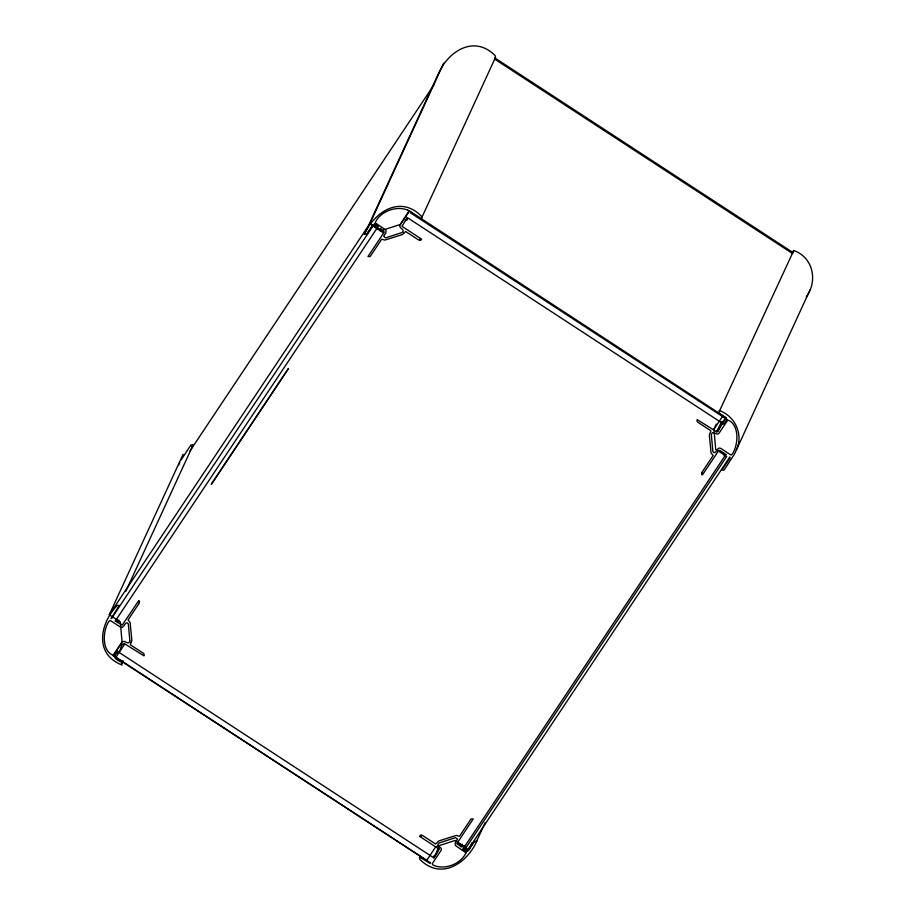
<?xml version="1.0" encoding="UTF-8"?>
<svg xmlns="http://www.w3.org/2000/svg" width="915" height="915" viewBox="0 0 915 915"><rect width="100%" height="100%" fill="white"/><g stroke="black" fill="none" stroke-linecap="round" stroke-linejoin="round"><path stroke-width="1.37" d="M736.358 450.031C743.678 434.556 735.157 416.096 719.11 410.446M806.309 296.918C817.964 281.134 813.309 257.412 793.74 250.493L792.47 252.391M474.725 840.999L468.434 850.447A1.167 1.121 24.7 0 1 468.103 850.778L463.493 848.308L463.139 846.238L461.069 846.73L456.974 843.504A1.167 1.121 24.7 0 1 457.145 843.081L473.238 818.914L471.179 818.914A2.368 2.299 24.7 0 0 470.699 819.44L459.513 836.219L457.363 835.772A2.105 2.036 24.7 0 0 456.219 835.429L439.577 840.691A3.763 3.649 24.7 0 0 437.542 842.235L435.563 843.996L422.09 835.212L420.282 835.464A2.551 2.471 24.7 0 0 419.608 836.321L439.177 849.177L433.904 857.915L117.257 651.228L114.089 655.998L430.61 862.937L429.753 863.222L419.733 857.149A2.368 2.299 24.7 0 0 419.447 857.801L419.939 859.471C441.053 880.607 466.787 863.588 476.932 840.976M723.479 452.879L723.822 454.961L725.892 454.469L719.648 450.386L718.687 450.569L702.434 474.908A1.212 1.167 24.7 0 1 701.896 474.53L701.919 472.392L713.105 455.601L711.836 453.829A2.105 2.036 24.7 0 1 711.069 452.914L709.365 435.494A3.843 3.717 24.7 0 1 710.017 433.241L710.886 430.759L697.424 421.952L696.921 420.282A2.368 2.299 24.7 0 1 697.219 419.642L716.857 431.903C719.968 428.163 723.308 421.872 726.304 417.892L409.302 210.793L400.175 224.495L380.903 230.752L369.912 223.569L443.729 63.089M716.296 424.103L713.917 429.284L715.702 449.288L726.682 456.459L466.055 847.633L455.075 840.462L435.792 846.718L426.665 860.42L112.934 655.632L122.061 641.93L120.277 621.926L109.285 614.754L183.103 454.275M178.642 464.969L179.797 462.452M122.072 665.033C94.119 654.214 99.838 623.927 116.811 605.902A2.368 2.299 24.7 0 1 117.292 605.387L119.35 605.375L111.241 618.46L112.659 615.932M125.893 591.147L193.156 444.896L191.098 444.896A2.368 2.299 24.7 0 0 190.617 445.422L181.09 459.993M118.904 620.015L117.715 622.6L117.36 620.519L115.29 621.022L122.313 625.059L138.748 600.572A1.212 1.167 24.7 0 1 139.286 600.961L139.263 603.088L128.089 619.878L129.347 621.662A2.105 2.036 24.7 0 1 130.113 622.566L131.817 639.997A3.843 3.717 24.7 0 1 131.165 642.25M123.045 660.619L121.26 664.507L122.656 662.414L115.53 657.771L124.657 644.069M366.114 230.9L438.743 73.006C448.853 50.668 474.473 34.85 495.061 55.529L495.553 57.199A2.368 2.299 24.7 0 1 495.267 57.851L495.004 58.228M379.851 230.694L381.04 228.098M421.563 218.125L495.484 57.428M434.499 856.623L438.662 847.564M438.891 848.422L435.906 854.896L433.664 856.108L433.904 857.915M457.248 844.236L458.438 841.651M461.069 846.73L462.258 844.145M463.459 847.965L464.648 845.38M463.493 848.308L464.683 845.723M467.313 850.813L468.514 848.216M468.434 850.447L472.003 842.681M485.19 822.585L476.257 841.994L474.576 840.896L468.663 849.772L457.672 842.601M793.74 250.493L718.527 413.077L725.652 417.72L716.525 431.423M716.857 431.903L721.615 421.552M717.966 431.548L722.141 422.49M810.175 289.552L734.619 453.806L724.383 469.578A2.368 2.299 24.7 0 1 723.902 470.104L721.844 470.104L730.021 457.923L729.838 456.985L466.684 851.762L462.864 849.269L725.892 454.469M191.715 447.069L193.156 444.896M190.034 450.901L434.053 84.649M109.285 614.754L369.912 223.569M364.25 234.514C374.395 211.903 400.13 194.872 421.243 216.02L421.746 217.69A2.368 2.299 24.7 0 1 421.449 218.33L421.197 218.719M366.457 234.492L372.748 225.044A1.167 1.121 24.7 0 1 373.08 224.713L377.689 227.172L378.044 229.253L380.114 228.761L384.209 231.975A1.167 1.121 24.7 0 1 384.037 232.41L367.944 256.577L370.003 256.566A2.368 2.299 24.7 0 0 370.484 256.051L381.669 239.261L383.82 239.719A2.105 2.036 24.7 0 0 384.963 240.05L401.605 234.8A3.763 3.649 24.7 0 0 403.652 233.256M111.458 618.529L374.498 223.729L378.33 226.222L115.29 621.022M411.578 212.44L410.458 212.806L727.105 419.482L723.925 424.251L407.289 217.576L402.005 226.314L421.575 239.17A2.551 2.471 24.7 0 1 420.9 240.027L419.093 240.279L405.62 231.495L403.675 233.268M131.177 642.261L130.296 644.732L143.758 653.527L144.261 655.209A2.368 2.299 24.7 0 1 143.964 655.849L124.337 643.577C120.711 643.76 121.123 649.238 119.465 651.503C110.818 656.169 115.038 659.452 122.53 662.609M713.917 429.284L723.044 415.582M405.276 220.595L407.312 219.76L407.289 217.576M407.816 210.244C396.572 205.223 379.885 211.457 375.184 222.803L385.89 230.088L385.958 232.673L383.888 235.933A1.167 1.121 24.7 0 0 383.705 236.367L385.604 237.889L401.822 232.593C406.615 229.322 397.03 228.27 400.576 224.358L408.891 211.868A2.345 2.276 24.7 0 0 407.987 210.347L407.827 210.256M495.049 58.091L793.282 252.757M495.026 59.338L792.55 253.535M383.511 232.879L372.519 225.708L366.606 234.583L364.925 233.497M139.572 601.795C138.554 604.266 138.016 600.229 139.572 601.795M701.611 473.57C702.777 475.468 702.983 471.328 701.611 473.57M466.01 852.849C460.863 864.035 444.553 870.417 433.207 865.121A2.345 2.276 24.7 0 1 432.303 863.623L440.618 851.122C444.152 847.21 434.534 846.203 439.36 842.887L455.579 837.602L457.477 839.112A1.167 1.121 24.7 0 1 457.306 839.547L455.235 842.818L455.293 845.403L466.01 852.849M129.839 640.683C128.832 646.631 123.937 638.155 121.684 642.948L113.357 655.437C101.542 650.897 102.732 631.007 108.622 621.8A4.015 3.9 24.7 0 1 110.246 620.45L120.265 627.004C124.326 629.623 124.966 619.707 128.317 623.858L129.839 640.683M711.344 434.739L712.876 451.633C716.193 455.762 716.88 445.868 720.917 448.487L730.936 455.029A4.015 3.9 24.7 0 0 732.549 453.68C738.462 444.496 739.629 424.583 727.825 420.042L719.499 432.543C717.257 437.301 712.442 428.952 711.344 434.739M419.71 239.49C419.768 241.937 421.712 238.14 419.745 239.421M421.575 835.681C420.328 837.911 420.351 833.794 421.575 835.681M288.454 368.516L211.376 484.195L288.454 368.516"/></g></svg>
